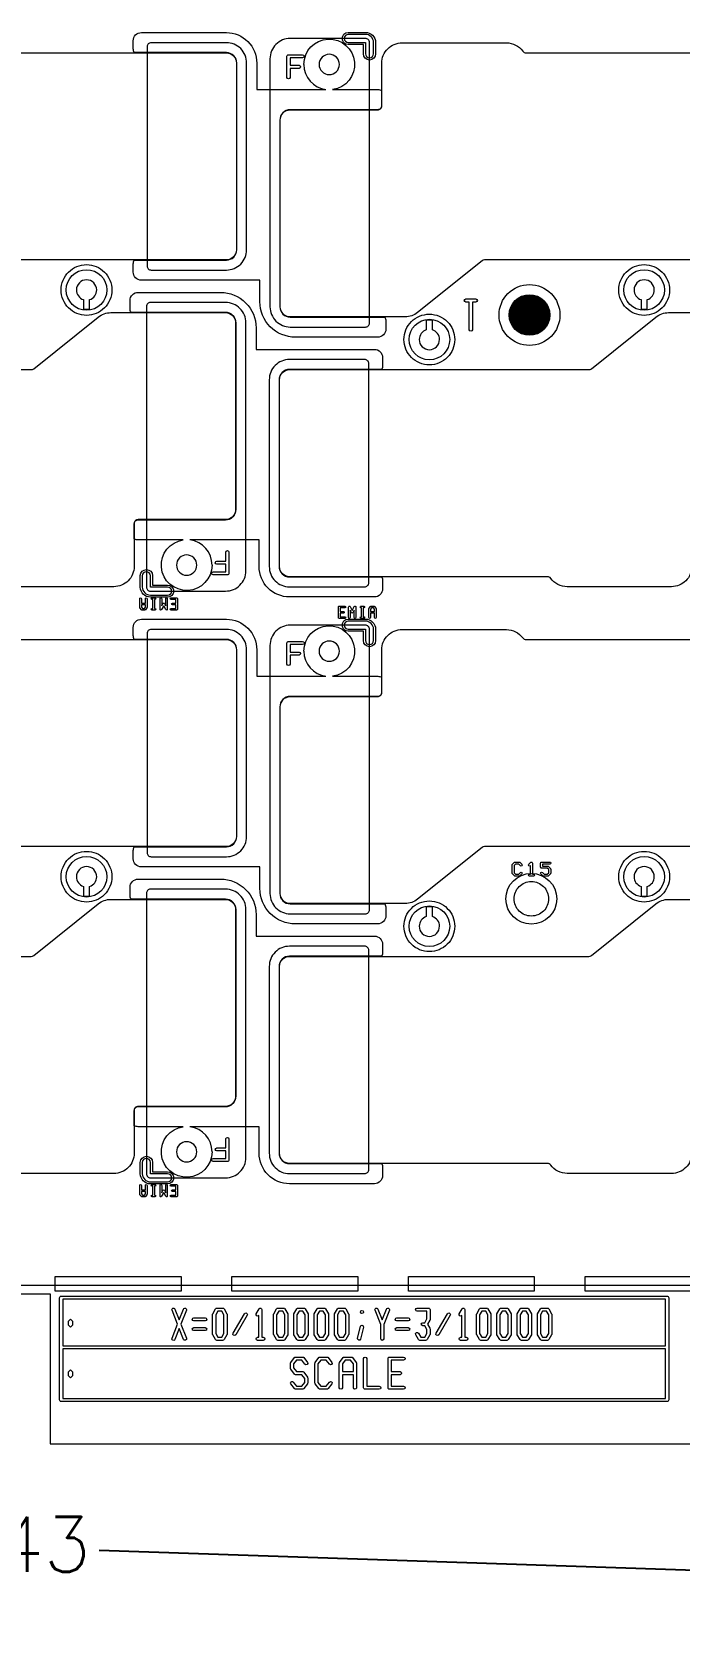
# Model space of a CAD drawing. Extents: x 2541 to 3941, y 2348 to 3338.
# Drawn here: x 2840.1 to 2872, y 2710.8 to 2789.6 of the extents above; entities that cross this region are included whole.
import ezdxf

# ---------------------------------------------------------------- set-up
doc = ezdxf.new("R2010")
doc.units = 0
doc.layers.get('0').update_dxf_attribs({"lineweight": 0})
doc.layers.get('Defpoints').update_dxf_attribs({"lineweight": 0})
doc.layers.add('EMI-T', color=6, linetype='Continuous', lineweight=0)
doc.layers.add('尺寸線', color=3, linetype='Continuous', lineweight=0)
doc.layers.add('t_layer0', color=1, linetype='Continuous')
doc.styles.get("Standard").update_dxf_attribs({"font": 'simplex.shx', "height": 2.7})
doc.dimstyles.get("Standard").update_dxf_attribs({"dimtxt": 6, "dimasz": 0.18, "dimexe": 0.18, "dimexo": 0.0625, "dimgap": 0.09, "dimtad": 0, "dimtih": 1, "dimtoh": 1, "dimdec": 4, "dimzin": 0, "dimdsep": 46, "dimtxsty": 'Standard', "dimcen": 0.09, "dimadec": 0, "dimazin": 0, "dimtfac": 1, "dimtdec": 4, "dimtofl": 0, "dimtmove": 0, "dimatfit": 3, "dimfxl": 0, "dimtolj": 1, "dimtzin": 0, "dimarcsym": 0})

# ---------------------------------------------------------------- blocks, each defined once
blk = doc.blocks.new('PAD_R1')
at = {"const_width": 0.5}
blk.add_lwpolyline([(0.25, 0, 1), (-0.25, 0, 1)], format="xyb", close=True, dxfattribs=at)
blk = doc.blocks.new('*D30')
at = {"layer": 'Defpoints', "color": 0, "linetype": 'Continuous'}
for p in [(2712.612, 2742.594), (2957.619, 2734.405), (2956.836, 2710.973)]:
    blk.add_point(p, dxfattribs=at)
at = {"layer": '尺寸線', "color": 0, "linetype": 'Continuous', "lineweight": -2}
for p, q in [((2712.609, 2742.531), (2711.822, 2718.982)), ((2957.617, 2734.343), (2956.83, 2710.793)), ((2712.008, 2719.156), (2825.242, 2715.371)), ((2956.656, 2710.979), (2843.422, 2714.764))]:
    blk.add_line(p, q, dxfattribs=at)
at = {"layer": '尺寸線', "color": 0, "linetype": 'Continuous'}
for points in [[(2712.009, 2719.186), (2712.007, 2719.126), (2711.828, 2719.162)], [(2956.655, 2710.949), (2956.657, 2711.009), (2956.836, 2710.973)]]:
    blk.add_solid(points, dxfattribs=at)
at = {"layer": '尺寸線', "color": 0, "linetype": 'Continuous', "insert": (2834.332, 2715.067), "char_height": 2.7, "attachment_point": 5}
blk.add_mtext('\\A1;245.1443', dxfattribs=at)

msp = doc.modelspace()

# ---------------------------------------------------------------- linework, layer by layer
for p, q in [((2846.10814, 2761.10094), (2846.03861, 2761.10094)), ((2856.3953, 2760.6917), (2856.32577, 2760.6917)), ((2846.10814, 2732.19094), (2846.03861, 2732.19094))]:
    msp.add_line(p, q)
at = {"linetype": 'Continuous'}
for points in [[(2845.1103, 2777.7546), (2845.1103, 2778.1546, -0.124386), (2845.15831, 2778.3446), (2849.6952, 2778.3446, 0.414365), (2850.20507, 2778.85473), (2850.20507, 2788.0546, 0.414366), (2849.6952, 2788.56473), (2845.15831, 2788.56473, -0.124392), (2845.1103, 2788.75473), (2845.1103, 2789.15473, -0.414218), (2845.5103, 2789.55473), (2849.6952, 2789.55473, -0.414364), (2851.19507, 2788.05409), (2851.19507, 2786.74473), (2854.6003, 2786.74473)], [(2853.51437, 2787.98391, -2.205962), (2854.92845, 2786.74473), (2857.15218, 2786.74473, -0.124388), (2857.34218, 2786.69672), (2857.34218, 2785.94473, -0.414224), (2857.15218, 2785.75473), (2852.8452, 2785.75473, 0.414218), (2852.33508, 2785.2446), (2852.33508, 2776.04472, 0.414217), (2852.8452, 2775.5346), (2857.50418, 2775.5346, -0.124388), (2857.55218, 2775.3446), (2857.55218, 2774.9446, -0.414218), (2857.15218, 2774.5446), (2853.09508, 2774.5446, -0.414215), (2851.34508, 2776.2946), (2851.34508, 2777.3546), (2845.5103, 2777.3546, -0.414218), (2845.1103, 2777.7546)], [(2844.95127, 2775.9546), (2844.95127, 2776.3546, -0.414218), (2845.35127, 2776.7546), (2849.40837, 2776.7546, -0.414215), (2851.15837, 2775.0046), (2851.15837, 2773.9446), (2856.99314, 2773.9446, -0.414218), (2857.39314, 2773.5446), (2857.39314, 2773.1446, -0.124388), (2857.34514, 2772.9546), (2852.80825, 2772.9546, 0.414365), (2852.29838, 2772.44447), (2852.29838, 2763.2446, 0.414366), (2852.80825, 2762.73446), (2857.34514, 2762.73446, -0.124388), (2857.39314, 2762.54446), (2857.39314, 2762.14446, -0.414218), (2856.99314, 2761.74446), (2852.80825, 2761.74446, -0.414364), (2851.30838, 2763.2451), (2851.30838, 2764.55447), (2847.90315, 2764.55447)], [(2848.98907, 2763.31528, -2.205962), (2847.575, 2764.55447), (2845.35127, 2764.55447, -0.124386), (2845.16127, 2764.60247), (2845.16127, 2765.35447, -0.414224), (2845.35127, 2765.54447), (2849.65824, 2765.54447, 0.414218), (2850.16837, 2766.05459), (2850.16837, 2775.25447, 0.414217), (2849.65824, 2775.7646), (2844.99927, 2775.7646, -0.124392), (2844.95127, 2775.9546)], [(2710.51672, 2769.52127), (2710.51672, 2724.0146, -0.414214), (2712.51672, 2722.0146, -0.169418), (2712.08276, 2720.7706, -0.117594), (2712.62077, 2720.0146), (2834.01672, 2720.0146), (2834.01672, 2727.4146), (2841.01672, 2727.4146), (2841.01672, 2720.0146), (2962.41267, 2720.0146, -0.117594), (2962.95069, 2720.7706, -0.169419), (2962.51672, 2722.0146, -0.414214), (2964.51672, 2724.0146), (2964.51672, 2759.52729, 0.044792), (2965.01672, 2759.93118), (2965.01672, 2764.98695, -0.207733), (2964.97961, 2765.00139, 0.10603), (2963.74324, 2765.79265, -1), (2963.77828, 2765.88631, -0.057817), (2964.51672, 2765.50792)], [(2849.05075, 2762.8358, -1), (2849.05075, 2762.9858), (2849.67112, 2762.9858), (2849.67112, 2763.35732), (2849.2246, 2763.35732, -1), (2849.2246, 2763.50732), (2849.67112, 2763.50732), (2849.67112, 2763.95385, -1), (2849.82112, 2763.95385), (2849.82112, 2763.43232)], [(2849.82112, 2763.43232), (2849.82112, 2762.9108, -0.414241), (2849.74612, 2762.8358), (2849.05075, 2762.8358)], [(2845.42907, 2761.22704), (2845.42907, 2761.39922), (2845.42907, 2761.6575, -1), (2845.50907, 2761.6575), (2845.50907, 2761.43922), (2845.70722, 2761.43922), (2845.70722, 2761.6575, -1), (2845.78722, 2761.6575), (2845.78722, 2761.39922)], [(2846.03861, 2761.10094, -1), (2846.03861, 2761.18094), (2846.06814, 2761.18094), (2846.06814, 2761.6175), (2846.03861, 2761.6175, -1), (2846.03861, 2761.6975), (2846.10814, 2761.6975), (2846.17768, 2761.6975, -1), (2846.17768, 2761.6175), (2846.14814, 2761.6175), (2846.14814, 2761.18094), (2846.17768, 2761.18094, -1), (2846.17768, 2761.10094), (2846.10814, 2761.10094)], [(2846.42907, 2761.14129), (2846.42907, 2761.6575, -1), (2846.50907, 2761.6575), (2846.50907, 2761.2996)], [(2846.70722, 2761.2996), (2846.70722, 2761.6575, -1), (2846.78722, 2761.6575), (2846.78722, 2761.14129, -0.782664), (2846.712, 2761.12198), (2846.60814, 2761.31485)], [(2846.96907, 2761.10094, -1), (2846.96907, 2761.18094), (2847.20722, 2761.18094), (2847.20722, 2761.35922), (2847.03861, 2761.35922, -1), (2847.03861, 2761.43922), (2847.20722, 2761.43922), (2847.20722, 2761.6175), (2846.96907, 2761.6175, -1), (2846.96907, 2761.6975), (2847.24722, 2761.6975, -0.414265), (2847.28722, 2761.6575), (2847.28722, 2761.39922)], [(2845.78722, 2761.39922), (2845.78722, 2761.22704, -0.173189), (2845.77818, 2761.20172), (2845.70895, 2761.116, -0.228301), (2845.67768, 2761.10094), (2845.53861, 2761.10094, -0.228253), (2845.50734, 2761.116), (2845.43811, 2761.20172, -0.173127), (2845.42907, 2761.22704)], [(2846.60814, 2761.31485), (2846.50429, 2761.12198, -0.782665), (2846.42907, 2761.14129)], [(2846.50907, 2761.2996), (2846.57292, 2761.41819, -0.597324), (2846.64336, 2761.41819), (2846.70722, 2761.2996)], [(2847.28722, 2761.39922), (2847.28722, 2761.14094, -0.414265), (2847.24722, 2761.10094), (2846.96907, 2761.10094)], [(2855.71623, 2760.7317), (2855.71623, 2761.24791, -0.782664), (2855.79145, 2761.26722), (2855.8953, 2761.07435)], [(2855.79623, 2761.08959), (2855.79623, 2760.7317, -1), (2855.71623, 2760.7317)], [(2855.99438, 2761.08959), (2855.93052, 2760.97101, -0.597324), (2855.86008, 2760.97101), (2855.79623, 2761.08959)], [(2855.8953, 2761.07435), (2855.99916, 2761.26722, -0.782665), (2856.07438, 2761.24791), (2856.07438, 2760.7317, -1), (2855.99438, 2760.7317), (2855.99438, 2761.08959)], [(2856.32577, 2760.6917, -1), (2856.32577, 2760.7717), (2856.3553, 2760.7717), (2856.3553, 2761.20825), (2856.32577, 2761.20825, -1), (2856.32577, 2761.28825), (2856.3953, 2761.28825), (2856.46484, 2761.28825, -1), (2856.46484, 2761.20825), (2856.4353, 2761.20825), (2856.4353, 2760.7717), (2856.46484, 2760.7717, -1), (2856.46484, 2760.6917), (2856.3953, 2760.6917)], [(2856.71623, 2760.7317), (2856.71623, 2760.98997), (2856.71623, 2761.16216, -0.173189), (2856.72527, 2761.18748), (2856.7945, 2761.2732, -0.228301), (2856.82577, 2761.28825), (2856.96484, 2761.28825, -0.228253), (2856.99611, 2761.2732), (2857.06534, 2761.18748, -0.173127), (2857.07438, 2761.16216), (2857.07438, 2760.98997)], [(2857.07438, 2760.98997), (2857.07438, 2760.7317, -1), (2856.99438, 2760.7317), (2856.99438, 2760.94997), (2856.79623, 2760.94997), (2856.79623, 2760.7317, -1), (2856.71623, 2760.7317)], [(2845.1103, 2748.8446), (2845.1103, 2749.2446, -0.124386), (2845.15831, 2749.4346), (2849.6952, 2749.4346, 0.414365), (2850.20507, 2749.94473), (2850.20507, 2759.1446, 0.414366), (2849.6952, 2759.65473), (2845.15831, 2759.65473, -0.124392), (2845.1103, 2759.84473), (2845.1103, 2760.24473, -0.414218), (2845.5103, 2760.64473), (2849.6952, 2760.64473, -0.414364), (2851.19507, 2759.14409), (2851.19507, 2757.83473), (2854.6003, 2757.83473)], [(2853.51437, 2759.07391, -2.205962), (2854.92845, 2757.83473), (2857.15218, 2757.83473, -0.124388), (2857.34218, 2757.78672), (2857.34218, 2757.03473, -0.414224), (2857.15218, 2756.84473), (2852.8452, 2756.84473, 0.414218), (2852.33508, 2756.3346), (2852.33508, 2747.13472, 0.414217), (2852.8452, 2746.6246), (2857.50418, 2746.6246, -0.124388), (2857.55218, 2746.4346), (2857.55218, 2746.0346, -0.414218), (2857.15218, 2745.6346), (2853.09508, 2745.6346, -0.414215), (2851.34508, 2747.3846), (2851.34508, 2748.4446), (2845.5103, 2748.4446, -0.414218), (2845.1103, 2748.8446)], [(2864.67512, 2748.51395), (2864.66113, 2748.49997, -1), (2864.59042, 2748.57068)], [(2864.72512, 2747.98863), (2864.62578, 2747.98863, -1), (2864.62578, 2748.08863), (2864.67512, 2748.08863), (2864.67512, 2748.51395)], [(2864.59042, 2748.57068), (2864.68961, 2748.66986, -0.669786), (2864.77512, 2748.63466), (2864.77512, 2748.08863), (2864.82445, 2748.08863, -1), (2864.82445, 2747.98863), (2864.72512, 2747.98863)], [(2844.95127, 2747.0446), (2844.95127, 2747.4446, -0.414218), (2845.35127, 2747.8446), (2849.40837, 2747.8446, -0.414215), (2851.15837, 2746.0946), (2851.15837, 2745.0346), (2856.99314, 2745.0346, -0.414218), (2857.39314, 2744.6346), (2857.39314, 2744.2346, -0.124388), (2857.34514, 2744.0446), (2852.80825, 2744.0446, 0.414365), (2852.29838, 2743.53447), (2852.29838, 2734.3346, 0.414366), (2852.80825, 2733.82446), (2857.34514, 2733.82446, -0.124388), (2857.39314, 2733.63446), (2857.39314, 2733.23446, -0.414218), (2856.99314, 2732.83446), (2852.80825, 2732.83446, -0.414364), (2851.30838, 2734.3351), (2851.30838, 2735.64447), (2847.90315, 2735.64447)], [(2848.98907, 2734.40528, -2.205962), (2847.575, 2735.64447), (2845.35127, 2735.64447, -0.124386), (2845.16127, 2735.69247), (2845.16127, 2736.44447, -0.414224), (2845.35127, 2736.63447), (2849.65824, 2736.63447, 0.414218), (2850.16837, 2737.14459), (2850.16837, 2746.34447, 0.414217), (2849.65824, 2746.8546), (2844.99927, 2746.8546, -0.124392), (2844.95127, 2747.0446)], [(2849.05075, 2733.9258, -1), (2849.05075, 2734.0758), (2849.67112, 2734.0758), (2849.67112, 2734.44732), (2849.2246, 2734.44732, -1), (2849.2246, 2734.59732), (2849.67112, 2734.59732), (2849.67112, 2735.04385, -1), (2849.82112, 2735.04385), (2849.82112, 2734.52232)], [(2849.82112, 2734.52232), (2849.82112, 2734.0008, -0.414241), (2849.74612, 2733.9258), (2849.05075, 2733.9258)], [(2845.42907, 2732.31704), (2845.42907, 2732.48922), (2845.42907, 2732.7475, -1), (2845.50907, 2732.7475), (2845.50907, 2732.52922), (2845.70722, 2732.52922), (2845.70722, 2732.7475, -1), (2845.78722, 2732.7475), (2845.78722, 2732.48922)], [(2845.78722, 2732.48922), (2845.78722, 2732.31704, -0.173189), (2845.77818, 2732.29172), (2845.70895, 2732.206, -0.228301), (2845.67768, 2732.19094), (2845.53861, 2732.19094, -0.228253), (2845.50734, 2732.206), (2845.43811, 2732.29172, -0.173127), (2845.42907, 2732.31704)], [(2846.03861, 2732.19094, -1), (2846.03861, 2732.27094), (2846.06814, 2732.27094), (2846.06814, 2732.7075), (2846.03861, 2732.7075, -1), (2846.03861, 2732.7875), (2846.10814, 2732.7875), (2846.17768, 2732.7875, -1), (2846.17768, 2732.7075), (2846.14814, 2732.7075), (2846.14814, 2732.27094), (2846.17768, 2732.27094, -1), (2846.17768, 2732.19094), (2846.10814, 2732.19094)], [(2846.42907, 2732.23129), (2846.42907, 2732.7475, -1), (2846.50907, 2732.7475), (2846.50907, 2732.3896)], [(2846.50907, 2732.3896), (2846.57292, 2732.50819, -0.597324), (2846.64336, 2732.50819), (2846.70722, 2732.3896)], [(2846.70722, 2732.3896), (2846.70722, 2732.7475, -1), (2846.78722, 2732.7475), (2846.78722, 2732.23129, -0.782664), (2846.712, 2732.21198), (2846.60814, 2732.40485)], [(2846.96907, 2732.19094, -1), (2846.96907, 2732.27094), (2847.20722, 2732.27094), (2847.20722, 2732.44922), (2847.03861, 2732.44922, -1), (2847.03861, 2732.52922), (2847.20722, 2732.52922), (2847.20722, 2732.7075), (2846.96907, 2732.7075, -1), (2846.96907, 2732.7875), (2847.24722, 2732.7875, -0.414265), (2847.28722, 2732.7475), (2847.28722, 2732.48922)], [(2847.28722, 2732.48922), (2847.28722, 2732.23094, -0.414265), (2847.24722, 2732.19094), (2846.96907, 2732.19094)], [(2846.60814, 2732.40485), (2846.50429, 2732.21198, -0.782665), (2846.42907, 2732.23129)], [(2847.02194, 2725.2185), (2847.29179, 2725.9098), (2847.02194, 2726.6011, -1), (2847.16391, 2726.65652), (2847.37359, 2726.11935)], [(2847.37359, 2726.11935), (2847.58327, 2726.65652, -1), (2847.72523, 2726.6011), (2847.45538, 2725.9098), (2847.72523, 2725.2185, -1), (2847.58327, 2725.16309), (2847.37359, 2725.70025)], [(2851.37359, 2725.1146), (2851.23326, 2725.1146, -1), (2851.23326, 2725.267), (2851.29739, 2725.267), (2851.29739, 2726.34799, -0.979801), (2851.1675, 2726.42764)], [(2851.1675, 2726.42764), (2851.30783, 2726.66731, -0.76611), (2851.44979, 2726.62858), (2851.44979, 2725.267), (2851.51392, 2725.267, -1), (2851.51392, 2725.1146), (2851.37359, 2725.1146)], [(2857.02194, 2726.6011, -1), (2857.16391, 2726.65652), (2857.37359, 2726.11936)], [(2857.37359, 2726.11936), (2857.58327, 2726.65652, -1), (2857.72523, 2726.6011), (2857.44979, 2725.89546), (2857.44979, 2725.1908, -1), (2857.29739, 2725.1908), (2857.29739, 2725.89546), (2857.02194, 2726.6011)], [(2861.37359, 2725.1146), (2861.23326, 2725.1146, -1), (2861.23326, 2725.267), (2861.29739, 2725.267), (2861.29739, 2726.34799, -0.979801), (2861.1675, 2726.42764)], [(2861.1675, 2726.42764), (2861.30783, 2726.66731, -0.76611), (2861.44979, 2726.62858), (2861.44979, 2725.267), (2861.51392, 2725.267, -1), (2861.51392, 2725.1146), (2861.37359, 2725.1146)], [(2847.37359, 2725.70025), (2847.16391, 2725.16309, -1), (2847.02194, 2725.2185)], [(2855.25916, 2722.77874), (2855.25916, 2723.49894), (2855.25916, 2723.97907, -0.159331), (2855.27364, 2724.02337), (2855.44704, 2724.26282, -0.241867), (2855.50801, 2724.29414), (2855.85569, 2724.29414, -0.241871), (2855.91665, 2724.26282), (2856.09005, 2724.02337, -0.159337), (2856.10453, 2723.97907), (2856.10453, 2723.49894)], [(2856.10453, 2723.49894), (2856.10453, 2722.77874, -1), (2855.95453, 2722.77874), (2855.95453, 2723.42394), (2855.40916, 2723.42394), (2855.40916, 2722.77874, -1), (2855.25916, 2722.77874)]]:
    msp.add_lwpolyline(points, format="xyb", dxfattribs=at)
for points in [[(2855.70244, 2788.96531, -1), (2855.70244, 2789.56531), (2856.54715, 2789.56531, -0.414217), (2857.04715, 2789.06531), (2857.04715, 2788.50231, -1), (2856.44715, 2788.50231), (2856.44715, 2788.96531)], [(2855.70244, 2789.06531), (2856.54715, 2789.06531), (2856.54715, 2788.51124, 1), (2856.94715, 2788.51124), (2856.94715, 2789.06531, 0.414218), (2856.54715, 2789.46531), (2855.70244, 2789.46531, 1)], [(2824.87508, 2776.04472), (2824.87508, 2785.2446, -0.414219), (2825.3752, 2785.74473), (2829.68218, 2785.74473, 0.414223), (2829.88218, 2785.94473), (2829.88218, 2788.04952, -0.414215), (2830.88218, 2789.04952), (2836.01907, 2789.04952, -0.24029), (2836.82871, 2788.63692, 0.240069), (2836.99015, 2788.55473), (2849.6952, 2788.55473, -0.414366), (2850.19507, 2788.0546), (2850.19507, 2778.85472, -0.414365), (2849.6952, 2778.3546), (2834.94567, 2778.3546, 0.170771), (2834.82046, 2778.31056), (2831.64951, 2775.76481, -0.170765), (2831.02341, 2775.5446), (2825.3752, 2775.5446, -0.414218)], [(2852.34508, 2776.04472), (2852.34508, 2785.2446, -0.414219), (2852.8452, 2785.74473), (2857.15218, 2785.74473, 0.414223), (2857.35218, 2785.94473), (2857.35218, 2788.04952, -0.414215), (2858.35218, 2789.04952), (2863.48907, 2789.04952, -0.24029), (2864.29871, 2788.63692, 0.240069), (2864.46015, 2788.55473), (2877.1652, 2788.55473, -0.414366), (2877.66507, 2788.0546), (2877.66507, 2778.85472, -0.414365), (2877.1652, 2778.3546), (2862.41567, 2778.3546, 0.170771), (2862.29046, 2778.31056), (2859.11951, 2775.76481, -0.170765), (2858.49341, 2775.5446), (2852.8452, 2775.5446, -0.414218)], [(2852.68233, 2787.34535), (2852.68233, 2787.86687), (2852.68233, 2788.3884, -0.414241), (2852.75733, 2788.4634), (2853.45269, 2788.4634, -1), (2853.45269, 2788.3134), (2852.83233, 2788.3134), (2852.83233, 2787.94187), (2853.27885, 2787.94187, -1), (2853.27885, 2787.79187), (2852.83233, 2787.79187), (2852.83233, 2787.34535, -1)], [(2854.26437, 2787.98391, 0.414217), (2854.76437, 2787.48391, 0.414217), (2855.26437, 2787.98391, 0.414217), (2854.76437, 2788.48391, 0.414217)], [(2841.55699, 2776.87071, -0.414215), (2842.80699, 2778.12071, -0.414215), (2844.05699, 2776.87071, -0.414215), (2842.80699, 2775.62071, -0.414215)], [(2842.30699, 2776.87071, 0.327542), (2842.65699, 2776.39374), (2842.65699, 2775.91957), (2842.95699, 2775.91957), (2842.95699, 2776.39374, 0.327544), (2843.30699, 2776.87071, 0.414217), (2842.80699, 2777.37071, 0.414217)], [(2869.02699, 2776.87071, -0.414215), (2870.27699, 2778.12071, -0.414215), (2871.52699, 2776.87071, -0.414215), (2870.27699, 2775.62071, -0.414215)], [(2869.77699, 2776.87071, 0.327542), (2870.12699, 2776.39374), (2870.12699, 2775.91957), (2870.42699, 2775.91957), (2870.42699, 2776.39374, 0.327544), (2870.77699, 2776.87071, 0.414217), (2870.27699, 2777.37071, 0.414217)], [(2863.12978, 2775.63821, -0.414215), (2864.62978, 2777.13821, -0.414215), (2866.12978, 2775.63821, -0.414215), (2864.62978, 2774.13821, -0.414215)], [(2861.49076, 2776.27813, -1), (2861.49076, 2776.42813), (2861.7391, 2776.42813), (2861.98745, 2776.42813, -1), (2861.98745, 2776.27813), (2861.8141, 2776.27813), (2861.8141, 2774.91273, -1), (2861.6641, 2774.91273), (2861.6641, 2776.27813)], [(2824.83838, 2763.24459), (2824.83838, 2772.44447, -0.414365), (2825.33825, 2772.9446), (2840.08778, 2772.9446, 0.170771), (2840.21299, 2772.98863), (2843.38394, 2775.53438, -0.170765), (2844.01004, 2775.7546), (2849.65824, 2775.7546, -0.414218), (2850.15837, 2775.25447), (2850.15837, 2766.05459, -0.414219), (2849.65824, 2765.55447), (2845.35127, 2765.55447, 0.414223), (2845.15127, 2765.35447), (2845.15127, 2763.24967, -0.414215), (2844.15127, 2762.24967), (2839.01437, 2762.24967, -0.24029), (2838.20474, 2762.66227, 0.240069), (2838.0433, 2762.74446), (2825.33825, 2762.74446, -0.414366)], [(2852.30838, 2763.24459), (2852.30838, 2772.44447, -0.414365), (2852.80825, 2772.9446), (2867.55778, 2772.9446, 0.170771), (2867.68299, 2772.98863), (2870.85394, 2775.53438, -0.170765), (2871.48004, 2775.7546), (2877.12824, 2775.7546, -0.414218), (2877.62837, 2775.25447), (2877.62837, 2766.05459, -0.414219), (2877.12824, 2765.55447), (2872.82127, 2765.55447, 0.414223), (2872.62127, 2765.35447), (2872.62127, 2763.24967, -0.414215), (2871.62127, 2762.24967), (2866.48437, 2762.24967, -0.24029), (2865.67474, 2762.66227, 0.240069), (2865.5133, 2762.74446), (2852.80825, 2762.74446, -0.414366)], [(2858.44646, 2774.42848, -0.414215), (2859.69646, 2775.67848, -0.414215), (2860.94646, 2774.42848, -0.414215), (2859.69646, 2773.17848, -0.414215)], [(2859.19646, 2774.42848, 0.414217), (2859.69646, 2773.92848, 0.414217), (2860.19646, 2774.42848, 0.327542), (2859.84646, 2774.90545), (2859.84646, 2775.37962), (2859.54646, 2775.37962), (2859.54646, 2774.90545, 0.327544)], [(2847.23907, 2763.31528, 0.414217), (2847.73907, 2762.81528, 0.414217), (2848.23907, 2763.31528, 0.414217), (2847.73907, 2763.81528, 0.414217)], [(2845.45629, 2762.23388), (2845.45629, 2762.79689, -1), (2846.05629, 2762.79689), (2846.05629, 2762.33388), (2846.80101, 2762.33388, -1), (2846.80101, 2761.73388), (2845.95629, 2761.73388, -0.414217)], [(2845.55629, 2762.23388, 0.414218), (2845.95629, 2761.83388), (2846.80101, 2761.83388, 1), (2846.80101, 2762.23388), (2845.95629, 2762.23388), (2845.95629, 2762.78796, 1), (2845.55629, 2762.78796)], [(2855.21623, 2760.7317), (2855.21623, 2760.98997), (2855.21623, 2761.24825, -0.414265), (2855.25623, 2761.28825), (2855.53438, 2761.28825, -1), (2855.53438, 2761.20825), (2855.29623, 2761.20825), (2855.29623, 2761.02997), (2855.46484, 2761.02997, -1), (2855.46484, 2760.94997), (2855.29623, 2760.94997), (2855.29623, 2760.7717), (2855.53438, 2760.7717, -1), (2855.53438, 2760.6917), (2855.25623, 2760.6917, -0.414265)], [(2824.87508, 2747.13472), (2824.87508, 2756.3346, -0.414219), (2825.3752, 2756.83473), (2829.68218, 2756.83473, 0.414223), (2829.88218, 2757.03473), (2829.88218, 2759.13952, -0.414215), (2830.88218, 2760.13952), (2836.01907, 2760.13952, -0.24029), (2836.82871, 2759.72692, 0.240069), (2836.99015, 2759.64473), (2849.6952, 2759.64473, -0.414366), (2850.19507, 2759.1446), (2850.19507, 2749.94472, -0.414365), (2849.6952, 2749.4446), (2834.94567, 2749.4446, 0.170771), (2834.82046, 2749.40056), (2831.64951, 2746.85481, -0.170765), (2831.02341, 2746.6346), (2825.3752, 2746.6346, -0.414218)], [(2852.34508, 2747.13472), (2852.34508, 2756.3346, -0.414219), (2852.8452, 2756.83473), (2857.15218, 2756.83473, 0.414223), (2857.35218, 2757.03473), (2857.35218, 2759.13952, -0.414215), (2858.35218, 2760.13952), (2863.48907, 2760.13952, -0.24029), (2864.29871, 2759.72692, 0.240069), (2864.46015, 2759.64473), (2877.1652, 2759.64473, -0.414366), (2877.66507, 2759.1446), (2877.66507, 2749.94472, -0.414365), (2877.1652, 2749.4446), (2862.41567, 2749.4446, 0.170771), (2862.29046, 2749.40056), (2859.11951, 2746.85481, -0.170765), (2858.49341, 2746.6346), (2852.8452, 2746.6346, -0.414218)], [(2855.70244, 2760.05531, -1), (2855.70244, 2760.65531), (2856.54715, 2760.65531, -0.414217), (2857.04715, 2760.15531), (2857.04715, 2759.59231, -1), (2856.44715, 2759.59231), (2856.44715, 2760.05531)], [(2855.70244, 2760.15531), (2856.54715, 2760.15531), (2856.54715, 2759.60124, 1), (2856.94715, 2759.60124), (2856.94715, 2760.15531, 0.414218), (2856.54715, 2760.55531), (2855.70244, 2760.55531, 1)], [(2852.68233, 2758.43535), (2852.68233, 2758.95687), (2852.68233, 2759.4784, -0.414241), (2852.75733, 2759.5534), (2853.45269, 2759.5534, -1), (2853.45269, 2759.4034), (2852.83233, 2759.4034), (2852.83233, 2759.03187), (2853.27885, 2759.03187, -1), (2853.27885, 2758.88187), (2852.83233, 2758.88187), (2852.83233, 2758.43535, -1)], [(2854.26437, 2759.07391, 0.414217), (2854.76437, 2758.57391, 0.414217), (2855.26437, 2759.07391, 0.414217), (2854.76437, 2759.57391, 0.414217)], [(2841.55699, 2747.96071, -0.414215), (2842.80699, 2749.21071, -0.414215), (2844.05699, 2747.96071, -0.414215), (2842.80699, 2746.71071, -0.414215)], [(2869.02699, 2747.96071, -0.414215), (2870.27699, 2749.21071, -0.414215), (2871.52699, 2747.96071, -0.414215), (2870.27699, 2746.71071, -0.414215)], [(2842.30699, 2747.96071, 0.327542), (2842.65699, 2747.48374), (2842.65699, 2747.00957), (2842.95699, 2747.00957), (2842.95699, 2747.48374, 0.327544), (2843.30699, 2747.96071, 0.414217), (2842.80699, 2748.46071, 0.414217)], [(2863.77644, 2748.13797), (2863.77644, 2748.53532, -0.200121), (2863.79124, 2748.57083), (2863.89027, 2748.66986, -0.200121), (2863.92578, 2748.68466), (2864.12445, 2748.68466, -0.200121), (2864.15996, 2748.66986), (2864.25915, 2748.57068, -1), (2864.18844, 2748.49997), (2864.10374, 2748.58466), (2863.94649, 2748.58466), (2863.87644, 2748.51461), (2863.87644, 2748.15868), (2863.94649, 2748.08863), (2864.10374, 2748.08863), (2864.18844, 2748.17333, -1), (2864.25915, 2748.10262), (2864.15996, 2748.00343, -0.200121), (2864.12445, 2747.98863), (2863.92578, 2747.98863, -0.200121), (2863.89027, 2748.00343), (2863.79124, 2748.10246, -0.200121)], [(2865.17644, 2748.43598), (2865.17644, 2748.63466, -0.414253), (2865.22644, 2748.68466), (2865.62379, 2748.68466, -1), (2865.62379, 2748.58466), (2865.27644, 2748.58466), (2865.27644, 2748.48598), (2865.52445, 2748.48598, -0.200121), (2865.55996, 2748.47118), (2865.65899, 2748.37216, -0.200121), (2865.67379, 2748.33665), (2865.67379, 2748.13797, -0.200121), (2865.65899, 2748.10246), (2865.55996, 2748.00343, -0.200121), (2865.52445, 2747.98863), (2865.32578, 2747.98863, -0.200121), (2865.29027, 2748.00343), (2865.19109, 2748.10262, -1), (2865.2618, 2748.17333), (2865.34649, 2748.08863), (2865.50374, 2748.08863), (2865.57379, 2748.15868), (2865.57379, 2748.31594), (2865.50374, 2748.38598), (2865.22644, 2748.38598, -0.414253)], [(2869.77699, 2747.96071, 0.327542), (2870.12699, 2747.48374), (2870.12699, 2747.00957), (2870.42699, 2747.00957), (2870.42699, 2747.48374, 0.327544), (2870.77699, 2747.96071, 0.414217), (2870.27699, 2748.46071, 0.414217)], [(2863.86987, 2746.87199, -0.414215), (2864.71987, 2747.72199, -0.414215), (2865.56987, 2746.87199, -0.414215), (2864.71987, 2746.02199, -0.414215)], [(2824.83838, 2734.33459), (2824.83838, 2743.53447, -0.414365), (2825.33825, 2744.0346), (2840.08778, 2744.0346, 0.170771), (2840.21299, 2744.07863), (2843.38394, 2746.62438, -0.170765), (2844.01004, 2746.8446), (2849.65824, 2746.8446, -0.414218), (2850.15837, 2746.34447), (2850.15837, 2737.14459, -0.414219), (2849.65824, 2736.64447), (2845.35127, 2736.64447, 0.414223), (2845.15127, 2736.44447), (2845.15127, 2734.33967, -0.414215), (2844.15127, 2733.33967), (2839.01437, 2733.33967, -0.24029), (2838.20474, 2733.75227, 0.240069), (2838.0433, 2733.83446), (2825.33825, 2733.83446, -0.414366)], [(2852.30838, 2734.33459), (2852.30838, 2743.53447, -0.414365), (2852.80825, 2744.0346), (2867.55778, 2744.0346, 0.170771), (2867.68299, 2744.07863), (2870.85394, 2746.62438, -0.170765), (2871.48004, 2746.8446), (2877.12824, 2746.8446, -0.414218), (2877.62837, 2746.34447), (2877.62837, 2737.14459, -0.414219), (2877.12824, 2736.64447), (2872.82127, 2736.64447, 0.414223), (2872.62127, 2736.44447), (2872.62127, 2734.33967, -0.414215), (2871.62127, 2733.33967), (2866.48437, 2733.33967, -0.24029), (2865.67474, 2733.75227, 0.240069), (2865.5133, 2733.83446), (2852.80825, 2733.83446, -0.414366)], [(2858.44646, 2745.51848, -0.414215), (2859.69646, 2746.76848, -0.414215), (2860.94646, 2745.51848, -0.414215), (2859.69646, 2744.26848, -0.414215)], [(2859.19646, 2745.51848, 0.414217), (2859.69646, 2745.01848, 0.414217), (2860.19646, 2745.51848, 0.327542), (2859.84646, 2745.99545), (2859.84646, 2746.46962), (2859.54646, 2746.46962), (2859.54646, 2745.99545, 0.327544)], [(2847.23907, 2734.40528, 0.414217), (2847.73907, 2733.90528, 0.414217), (2848.23907, 2734.40528, 0.414217), (2847.73907, 2734.90528, 0.414217)], [(2845.45629, 2733.32388), (2845.45629, 2733.88689, -1), (2846.05629, 2733.88689), (2846.05629, 2733.42388), (2846.80101, 2733.42388, -1), (2846.80101, 2732.82388), (2845.95629, 2732.82388, -0.414217)], [(2845.55629, 2733.32388, 0.414218), (2845.95629, 2732.92388), (2846.80101, 2732.92388, 1), (2846.80101, 2733.32388), (2845.95629, 2733.32388), (2845.95629, 2733.87796, 1), (2845.55629, 2733.87796)], [(2841.48389, 2722.17823), (2841.48389, 2727.21759, -0.414238), (2841.55989, 2727.29359), (2871.38168, 2727.29359, -0.046903), (2871.3958, 2727.29227, -0.470084), (2871.48592, 2727.21759), (2871.48592, 2722.17823, -0.476336), (2871.39428, 2722.10386, -0.052036), (2871.37864, 2722.10223), (2841.55989, 2722.10223, -0.414238)], [(2848.09292, 2726.07327, -1), (2848.09292, 2726.22567), (2848.65425, 2726.22567, -1), (2848.65425, 2726.07327)], [(2849.01672, 2725.43069), (2849.01672, 2726.38891, -0.13403), (2849.02717, 2726.42764), (2849.1675, 2726.66731, -0.267143), (2849.23348, 2726.70501), (2849.51369, 2726.70501, -0.267143), (2849.57967, 2726.66731), (2849.72001, 2726.42764, -0.13403), (2849.73045, 2726.38891), (2849.73045, 2725.43069, -0.13403), (2849.72001, 2725.39196), (2849.57967, 2725.15229, -0.267143), (2849.51369, 2725.1146), (2849.23348, 2725.1146, -0.267143), (2849.1675, 2725.15229), (2849.02717, 2725.39196, -0.13403)], [(2850.02717, 2725.46897), (2850.58849, 2726.42764, -1), (2850.72001, 2726.35064), (2850.15868, 2725.39196, -1)], [(2852.01672, 2725.43069), (2852.01672, 2726.38891, -0.13403), (2852.02717, 2726.42764), (2852.1675, 2726.66731, -0.267143), (2852.23348, 2726.70501), (2852.51369, 2726.70501, -0.267143), (2852.57967, 2726.66731), (2852.72001, 2726.42764, -0.13403), (2852.73045, 2726.38891), (2852.73045, 2725.43069, -0.13403), (2852.72001, 2725.39196), (2852.57967, 2725.15229, -0.267143), (2852.51369, 2725.1146), (2852.23348, 2725.1146, -0.267143), (2852.1675, 2725.15229), (2852.02717, 2725.39196, -0.13403)], [(2853.01672, 2725.43069), (2853.01672, 2726.38891, -0.13403), (2853.02717, 2726.42764), (2853.1675, 2726.66731, -0.267143), (2853.23348, 2726.70501), (2853.51369, 2726.70501, -0.267143), (2853.57967, 2726.66731), (2853.72001, 2726.42764, -0.13403), (2853.73045, 2726.38891), (2853.73045, 2725.43069, -0.13403), (2853.72001, 2725.39196), (2853.57967, 2725.15229, -0.267143), (2853.51369, 2725.1146), (2853.23348, 2725.1146, -0.267143), (2853.1675, 2725.15229), (2853.02717, 2725.39196, -0.13403)], [(2854.01672, 2725.43069), (2854.01672, 2726.38891, -0.13403), (2854.02717, 2726.42764), (2854.1675, 2726.66731, -0.267143), (2854.23348, 2726.70501), (2854.51369, 2726.70501, -0.267143), (2854.57967, 2726.66731), (2854.72001, 2726.42764, -0.13403), (2854.73045, 2726.38891), (2854.73045, 2725.43069, -0.13403), (2854.72001, 2725.39196), (2854.57967, 2725.15229, -0.267143), (2854.51369, 2725.1146), (2854.23348, 2725.1146, -0.267143), (2854.1675, 2725.15229), (2854.02717, 2725.39196, -0.13403)], [(2855.01672, 2725.43069), (2855.01672, 2726.38891, -0.13403), (2855.02717, 2726.42764), (2855.1675, 2726.66731, -0.267143), (2855.23348, 2726.70501), (2855.51369, 2726.70501, -0.267143), (2855.57967, 2726.66731), (2855.72001, 2726.42764, -0.13403), (2855.73045, 2726.38891), (2855.73045, 2725.43069, -0.13403), (2855.72001, 2725.39196), (2855.57967, 2725.15229, -0.267143), (2855.51369, 2725.1146), (2855.23348, 2725.1146, -0.267143), (2855.1675, 2725.15229), (2855.02717, 2725.39196, -0.13403)], [(2858.09292, 2726.07327, -1), (2858.09292, 2726.22567), (2858.65425, 2726.22567, -1), (2858.65425, 2726.07327)], [(2859.02717, 2725.39196, -1), (2859.15868, 2725.46897), (2859.27694, 2725.267), (2859.47023, 2725.267), (2859.57805, 2725.45113), (2859.57805, 2725.64947), (2859.47023, 2725.8336), (2859.37359, 2725.8336, -1), (2859.37359, 2725.986), (2859.47023, 2725.986), (2859.57805, 2726.17014), (2859.57805, 2726.55261), (2859.09292, 2726.55261, -1), (2859.09292, 2726.70501), (2859.65425, 2726.70501, -0.414239), (2859.73045, 2726.62881), (2859.73045, 2726.1497, -0.13403), (2859.72001, 2726.11097), (2859.60222, 2725.9098), (2859.72001, 2725.70864, -0.13403), (2859.73045, 2725.66991), (2859.73045, 2725.43069, -0.13403), (2859.72001, 2725.39196), (2859.57967, 2725.15229, -0.267143), (2859.51369, 2725.1146), (2859.23348, 2725.1146, -0.267143), (2859.1675, 2725.15229)], [(2860.02717, 2725.46897), (2860.58849, 2726.42764, -1), (2860.72001, 2726.35064), (2860.15868, 2725.39196, -1)], [(2862.01672, 2725.43069), (2862.01672, 2726.38891, -0.13403), (2862.02717, 2726.42764), (2862.1675, 2726.66731, -0.267143), (2862.23348, 2726.70501), (2862.51369, 2726.70501, -0.267143), (2862.57967, 2726.66731), (2862.72001, 2726.42764, -0.13403), (2862.73045, 2726.38891), (2862.73045, 2725.43069, -0.13403), (2862.72001, 2725.39196), (2862.57967, 2725.15229, -0.267143), (2862.51369, 2725.1146), (2862.23348, 2725.1146, -0.267143), (2862.1675, 2725.15229), (2862.02717, 2725.39196, -0.13403)], [(2863.01672, 2725.43069), (2863.01672, 2726.38891, -0.13403), (2863.02717, 2726.42764), (2863.1675, 2726.66731, -0.267143), (2863.23348, 2726.70501), (2863.51369, 2726.70501, -0.267143), (2863.57967, 2726.66731), (2863.72001, 2726.42764, -0.13403), (2863.73045, 2726.38891), (2863.73045, 2725.43069, -0.13403), (2863.72001, 2725.39196), (2863.57967, 2725.15229, -0.267143), (2863.51369, 2725.1146), (2863.23348, 2725.1146, -0.267143), (2863.1675, 2725.15229), (2863.02717, 2725.39196, -0.13403)], [(2864.01672, 2725.43069), (2864.01672, 2726.38891, -0.13403), (2864.02717, 2726.42764), (2864.1675, 2726.66731, -0.267143), (2864.23348, 2726.70501), (2864.51369, 2726.70501, -0.267143), (2864.57967, 2726.66731), (2864.72001, 2726.42764, -0.13403), (2864.73045, 2726.38891), (2864.73045, 2725.43069, -0.13403), (2864.72001, 2725.39196), (2864.57967, 2725.15229, -0.267143), (2864.51369, 2725.1146), (2864.23348, 2725.1146, -0.267143), (2864.1675, 2725.15229), (2864.02717, 2725.39196, -0.13403)], [(2865.01672, 2725.43069), (2865.01672, 2726.38891, -0.13403), (2865.02717, 2726.42764), (2865.1675, 2726.66731, -0.267143), (2865.23348, 2726.70501), (2865.51369, 2726.70501, -0.267143), (2865.57967, 2726.66731), (2865.72001, 2726.42764, -0.13403), (2865.73045, 2726.38891), (2865.73045, 2725.43069, -0.13403), (2865.72001, 2725.39196), (2865.57967, 2725.15229, -0.267143), (2865.51369, 2725.1146), (2865.23348, 2725.1146, -0.267143), (2865.1675, 2725.15229), (2865.02717, 2725.39196, -0.13403)], [(2848.09292, 2725.59393, -1), (2848.09292, 2725.74633), (2848.65425, 2725.74633, -1), (2848.65425, 2725.59393)], [(2856.15906, 2725.20817), (2856.29939, 2725.80735, -1), (2856.44778, 2725.77259), (2856.30745, 2725.17342, -1)], [(2858.09292, 2725.59393, -1), (2858.09292, 2725.74633), (2858.65425, 2725.74633, -1), (2858.65425, 2725.59393)], [(2852.85916, 2723.73901), (2852.85916, 2723.97907, -0.159331), (2852.87364, 2724.02337), (2853.04704, 2724.26282, -0.241867), (2853.10801, 2724.29414), (2853.45569, 2724.29414, -0.241871), (2853.51665, 2724.26282), (2853.69027, 2724.02306, -1), (2853.56878, 2723.93509), (2853.4174, 2724.14414), (2853.14629, 2724.14414), (2853.00916, 2723.95477), (2853.00916, 2723.76331), (2853.14629, 2723.57394), (2853.45569, 2723.57394, -0.241871), (2853.51665, 2723.54262), (2853.69005, 2723.30317, -0.159345), (2853.70453, 2723.25888), (2853.70453, 2723.01881, -0.159331), (2853.69005, 2722.97452), (2853.51665, 2722.73506, -0.241867), (2853.45569, 2722.70374), (2853.10801, 2722.70374, -0.241871), (2853.04704, 2722.73506), (2852.87342, 2722.97482, -1), (2852.99491, 2723.0628), (2853.14629, 2722.85374), (2853.4174, 2722.85374), (2853.55453, 2723.04311), (2853.55453, 2723.23457), (2853.4174, 2723.42394), (2853.10801, 2723.42394, -0.241871), (2853.04704, 2723.45526), (2852.87364, 2723.69471, -0.159337)], [(2854.05916, 2723.01881), (2854.05916, 2723.97907, -0.159331), (2854.07364, 2724.02337), (2854.24704, 2724.26282, -0.241867), (2854.30801, 2724.29414), (2854.65569, 2724.29414, -0.241871), (2854.71665, 2724.26282), (2854.89027, 2724.02306, -1), (2854.76878, 2723.93509), (2854.6174, 2724.14414), (2854.34629, 2724.14414), (2854.20916, 2723.95477), (2854.20916, 2723.04311), (2854.34629, 2722.85374), (2854.6174, 2722.85374), (2854.76878, 2723.0628, -1), (2854.89027, 2722.97482), (2854.71665, 2722.73506, -0.241867), (2854.65569, 2722.70374), (2854.30801, 2722.70374, -0.241871), (2854.24704, 2722.73506), (2854.07364, 2722.97452, -0.159337)], [(2856.45916, 2722.77874), (2856.45916, 2724.21914, -1), (2856.60916, 2724.21914), (2856.60916, 2722.85374), (2857.22953, 2722.85374, -1), (2857.22953, 2722.70374), (2856.53416, 2722.70374, -0.414241)], [(2857.65916, 2722.77874), (2857.65916, 2723.49894), (2857.65916, 2724.21914, -0.414241), (2857.73416, 2724.29414), (2858.42953, 2724.29414, -1), (2858.42953, 2724.14414), (2857.80916, 2724.14414), (2857.80916, 2723.57394), (2858.25569, 2723.57394, -1), (2858.25569, 2723.42394), (2857.80916, 2723.42394), (2857.80916, 2722.85374), (2858.42953, 2722.85374, -1), (2858.42953, 2722.70374), (2857.73416, 2722.70374, -0.414241)]]:
    msp.add_lwpolyline(points, format="xyb", close=True, dxfattribs=at)
for points in [[(2845.50907, 2761.24117), (2845.55772, 2761.18094), (2845.65857, 2761.18094), (2845.70722, 2761.24117), (2845.70722, 2761.35922), (2845.50907, 2761.35922)], [(2856.79623, 2761.02997), (2856.99438, 2761.02997), (2856.99438, 2761.14802), (2856.94573, 2761.20825), (2856.84488, 2761.20825), (2856.79623, 2761.14802)], [(2845.50907, 2732.33117), (2845.55772, 2732.27094), (2845.65857, 2732.27094), (2845.70722, 2732.33117), (2845.70722, 2732.44922), (2845.50907, 2732.44922)], [(2841.26672, 2727.54212), (2841.26672, 2728.2646), (2847.46672, 2728.2646), (2847.46672, 2727.54212)], [(2849.96672, 2727.54212), (2849.96672, 2728.2646), (2856.16672, 2728.2646), (2856.16672, 2727.54212)], [(2858.66672, 2727.54212), (2858.66672, 2728.2646), (2864.86672, 2728.2646), (2864.86672, 2727.54212)], [(2867.36672, 2727.54212), (2867.36672, 2728.2646), (2873.56672, 2728.2646), (2873.56672, 2727.54212)], [(2841.63589, 2724.84503), (2871.33392, 2724.84503), (2871.33392, 2727.14159), (2841.63589, 2727.14159)], [(2841.91672, 2725.8631), (2841.91672, 2726.0661), (2842.01672, 2726.1661), (2842.11672, 2726.0661), (2842.11672, 2725.8631), (2842.01672, 2725.7631)], [(2849.16912, 2725.45113), (2849.27694, 2725.267), (2849.47023, 2725.267), (2849.57805, 2725.45113), (2849.57805, 2726.36847), (2849.47023, 2726.55261), (2849.27694, 2726.55261), (2849.16912, 2726.36847)], [(2852.16912, 2725.45113), (2852.27694, 2725.267), (2852.47023, 2725.267), (2852.57805, 2725.45113), (2852.57805, 2726.36847), (2852.47023, 2726.55261), (2852.27694, 2726.55261), (2852.16912, 2726.36847)], [(2853.16912, 2725.45113), (2853.27694, 2725.267), (2853.47023, 2725.267), (2853.57805, 2725.45113), (2853.57805, 2726.36847), (2853.47023, 2726.55261), (2853.27694, 2726.55261), (2853.16912, 2726.36847)], [(2854.16912, 2725.45113), (2854.27694, 2725.267), (2854.47023, 2725.267), (2854.57805, 2725.45113), (2854.57805, 2726.36847), (2854.47023, 2726.55261), (2854.27694, 2726.55261), (2854.16912, 2726.36847)], [(2855.16912, 2725.45113), (2855.27694, 2725.267), (2855.47023, 2725.267), (2855.57805, 2725.45113), (2855.57805, 2726.36847), (2855.47023, 2726.55261), (2855.27694, 2726.55261), (2855.16912, 2726.36847)], [(2862.16912, 2725.45113), (2862.27694, 2725.267), (2862.47023, 2725.267), (2862.57805, 2725.45113), (2862.57805, 2726.36847), (2862.47023, 2726.55261), (2862.27694, 2726.55261), (2862.16912, 2726.36847)], [(2863.16912, 2725.45113), (2863.27694, 2725.267), (2863.47023, 2725.267), (2863.57805, 2725.45113), (2863.57805, 2726.36847), (2863.47023, 2726.55261), (2863.27694, 2726.55261), (2863.16912, 2726.36847)], [(2864.16912, 2725.45113), (2864.27694, 2725.267), (2864.47023, 2725.267), (2864.57805, 2725.45113), (2864.57805, 2726.36847), (2864.47023, 2726.55261), (2864.27694, 2726.55261), (2864.16912, 2726.36847)], [(2865.16912, 2725.45113), (2865.27694, 2725.267), (2865.47023, 2725.267), (2865.57805, 2725.45113), (2865.57805, 2726.36847), (2865.47023, 2726.55261), (2865.27694, 2726.55261), (2865.16912, 2726.36847)], [(2841.63589, 2722.25423), (2871.33392, 2722.25423), (2871.33392, 2724.69303), (2841.63589, 2724.69303)], [(2855.40916, 2723.57394), (2855.95453, 2723.57394), (2855.95453, 2723.95477), (2855.8174, 2724.14414), (2855.54629, 2724.14414), (2855.40916, 2723.95477)], [(2841.91672, 2723.3626), (2841.91672, 2723.5666), (2842.01672, 2723.6666), (2842.11672, 2723.5666), (2842.11672, 2723.3626), (2842.01672, 2723.2626)]]:
    msp.add_lwpolyline(points, close=True, dxfattribs=at)
msp.add_circle((2856.37359, 2726.50897), 0.0762)
for centre, start, end in [((2854.76437, 2787.98391), 179.999999, 262.45759), ((2847.73907, 2763.31528), 359.999999, 82.45759), ((2854.76437, 2759.07391), 179.999999, 262.45759), ((2847.73907, 2734.40528), 359.999999, 82.45759)]:
    msp.add_arc(centre, 1.25, start, end)
at = {"layer": 'EMI-T', "linetype": 'Continuous'}
msp.add_lwpolyline([(2707.71672, 2727.8146), (2707.71672, 2917.2146), (2977.71672, 2917.2146), (2977.71672, 2727.8146)], close=True, dxfattribs=at)
for points in [[(2851.84508, 2776.04472, 0.414215), (2852.8452, 2775.0446), (2856.54715, 2775.0446, 0.414223), (2856.74715, 2775.2446), (2856.74715, 2789.06532, 0.414223), (2856.54715, 2789.26532), (2852.8452, 2789.26532, 0.414215), (2851.84508, 2788.26519)], [(2845.79299, 2778.0546, 0.414223), (2845.99299, 2777.8546), (2849.69519, 2777.8546, 0.414363), (2850.69507, 2778.85498), (2850.69507, 2788.05435, 0.414365), (2849.69519, 2789.05473), (2845.99299, 2789.05473, 0.414223), (2845.79299, 2788.85473)], [(2845.75629, 2762.23388, 0.414223), (2845.95629, 2762.03388), (2849.65824, 2762.03388, 0.414215), (2850.65837, 2763.03401), (2850.65837, 2775.25448, 0.414215), (2849.65824, 2776.2546), (2845.95629, 2776.2546, 0.414223), (2845.75629, 2776.0546)], [(2851.80838, 2763.24485, 0.414365), (2852.80825, 2762.24447), (2856.51045, 2762.24447, 0.414223), (2856.71045, 2762.44447), (2856.71045, 2773.2446, 0.414223), (2856.51045, 2773.4446), (2852.80825, 2773.4446, 0.414363), (2851.80838, 2772.44422)], [(2845.79299, 2749.1446, 0.414223), (2845.99299, 2748.9446), (2849.69519, 2748.9446, 0.414363), (2850.69507, 2749.94498), (2850.69507, 2759.14435, 0.414365), (2849.69519, 2760.14473), (2845.99299, 2760.14473, 0.414223), (2845.79299, 2759.94473)], [(2851.84508, 2747.13472, 0.414215), (2852.8452, 2746.1346), (2856.54715, 2746.1346, 0.414223), (2856.74715, 2746.3346), (2856.74715, 2760.15532, 0.414223), (2856.54715, 2760.35532), (2852.8452, 2760.35532, 0.414215), (2851.84508, 2759.35519)], [(2845.75629, 2733.32388, 0.414223), (2845.95629, 2733.12388), (2849.65824, 2733.12388, 0.414215), (2850.65837, 2734.12401), (2850.65837, 2746.34448, 0.414215), (2849.65824, 2747.3446), (2845.95629, 2747.3446, 0.414223), (2845.75629, 2747.1446)], [(2851.80838, 2734.33485, 0.414365), (2852.80825, 2733.33447), (2856.51045, 2733.33447, 0.414223), (2856.71045, 2733.53447), (2856.71045, 2744.3346, 0.414223), (2856.51045, 2744.5346), (2852.80825, 2744.5346, 0.414363), (2851.80838, 2743.53422)]]:
    msp.add_lwpolyline(points, format="xyb", close=True, dxfattribs=at)
at = {"layer": 'EMI-T'}
for centre, radius in [((2842.80699, 2776.87072), 1), ((2870.27699, 2776.87072), 1), ((2864.62978, 2775.63821), 1), ((2859.69645, 2774.42848), 1), ((2842.80699, 2747.96072), 1), ((2870.27699, 2747.96072), 1), ((2864.71987, 2746.87199), 1.25), ((2859.69645, 2745.51848), 1)]:
    msp.add_circle(centre, radius, dxfattribs=at)

# ---------------------------------------------------------------- block references
at = {"layer": 't_layer0', "xscale": 2, "yscale": 2}
msp.add_blockref('PAD_R1', (2864.62978, 2775.63821), dxfattribs=at)

# ---------------------------------------------------------------- dimensions: what is measured, and where the dimension line sits
at = {"layer": '尺寸線', "linetype": 'Continuous'}
dim = msp.add_aligned_dim(p1=(2712.61158, 2742.59373), p2=(2957.61907, 2734.40528), distance=-23.44512, dimstyle='Standard', dxfattribs=at)
dim.commit()
dim.dimension.update_dxf_attribs({"geometry": '*D30', "text_midpoint": (2834.3322, 2715.06747)})

doc.saveas('drawing.dxf')
